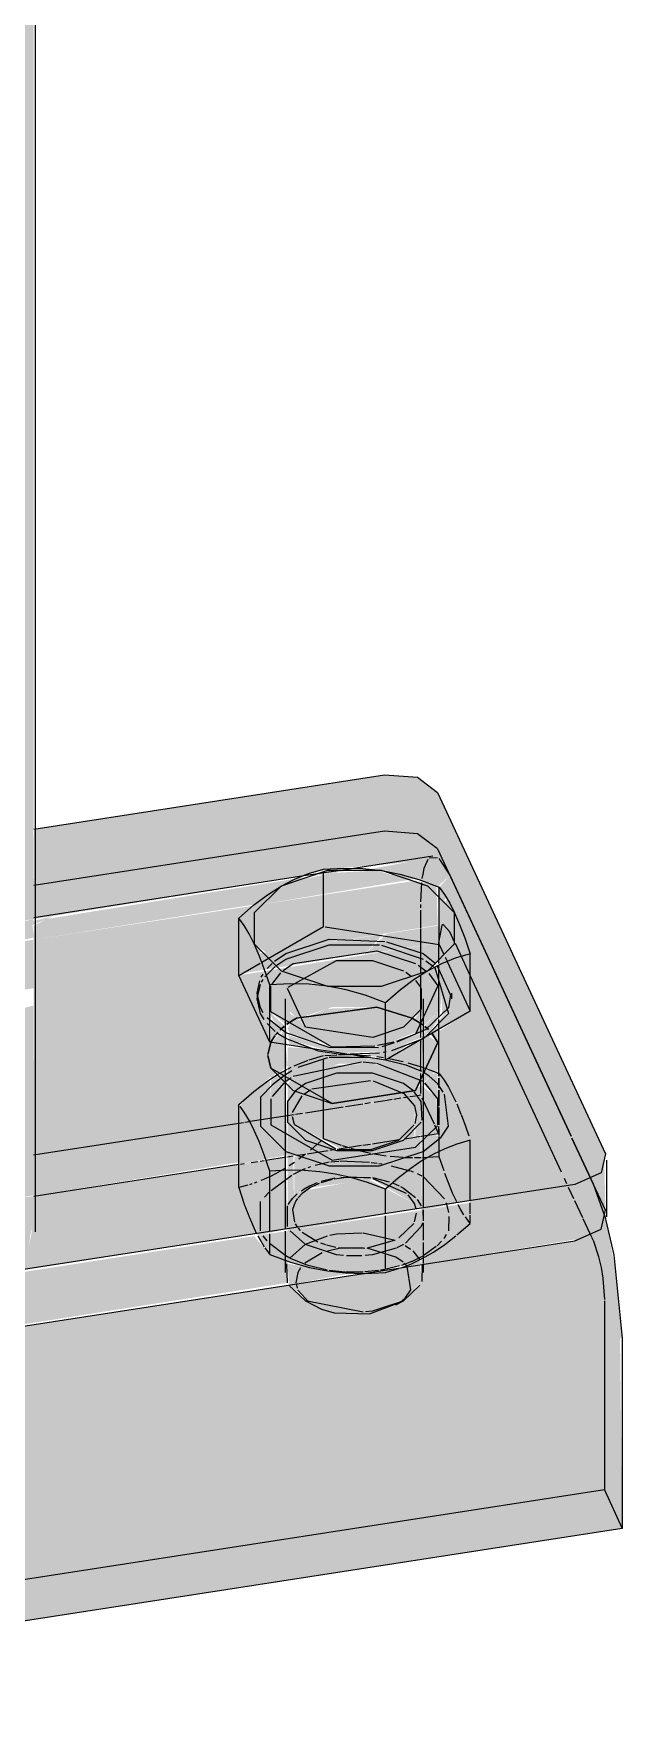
# Model space of a CAD drawing. Header units: millimetres. Extents: x -5097 to 2588, y -1580 to 5282.
# Drawn here: x -495.8 to -427.7, y 902.4 to 1097.8 of the extents above; entities that cross this region are included whole.
import ezdxf

# ---------------------------------------------------------------- set-up
doc = ezdxf.new("R2010")
doc.units = ezdxf.units.MM
doc.layers.add('A_--------_E-', color=8, linetype='Continuous', lineweight=9)
doc.layers.add('M-_EQPT----_E', color=7, linetype='Continuous', lineweight=9)

# ---------------------------------------------------------------- blocks, each defined once
blk = doc.blocks.new('PNS-Filter column D1200 _180 Left feed 90-50_ - ASY PNS-Filter column D1200_iam-905011-В20 Аксонометрия')
at = {"layer": 'A_--------_E-'}
for color, points in [(10, [(-498.66, 1005.28), (-495.76, 1005.73), (-495.76, 1136.7), (-498.66, 1133.57), (-498.66, 1012.01)]), (254, [(-470.42, 996.84), (-451.61, 999.97), (-452.34, 1000.18), (-452.46, 999.88), (-456.09, 1000.92), (-461.27, 1000.64), (-465.02, 999.84), (-467.16, 999.13), (-468.52, 997.78), (-468.73, 998.13), (-470.34, 996.91)]), (254, [(-464.04, 1000.21), (-459.26, 1000.95), (-460.45, 1001.12), (-464.02, 1000.37)]), (254, [(-472.06, 988.96), (-457.39, 991.35), (-455.36, 993.56), (-472.06, 990.97), (-472.06, 989.28)]), (254, [(-457.54, 991.21), (-448.93, 992.57), (-448.56, 994.61), (-454.93, 993.62), (-457.39, 991.35)]), (254, [(-457.45, 981.6), (-455.77, 981.88), (-453.02, 982.8), (-452.06, 983.76), (-456.09, 985.11), (-461.79, 984.94), (-465.15, 983.61), (-463.93, 982.66), (-460.75, 981.6), (-457.7, 981.6)]), (254, [(-448.94, 983.26), (-448.84, 983.61), (-448.94, 983.61)]), (254, [(-465.62, 960.22), (-463.76, 964.23), (-456.61, 965.19), (-451.74, 962.37), (-451.74, 970.06), (-465.62, 967.81), (-465.62, 961.09)]), (10, [(-429.78, 961.05), (-429.66, 961.61), (-429.79, 967.54), (-430.15, 965.95), (-431.41, 965.39), (-430.02, 961.73), (-429.79, 961.09)]), (254, [(-457.62, 954.29), (-452.17, 955.38), (-450.95, 956.01), (-450.95, 961.6), (-466.41, 959.21), (-466.39, 955.73), (-463.87, 954.99), (-459.09, 954.33), (-457.7, 954.29)]), (10, [(-572.6, 924.4), (-427.71, 946.81), (-428.34, 953.93), (-429.4, 959.42), (-429.79, 961.01), (-430.15, 959.42), (-433.19, 958.07), (-450.95, 955.32), (-451.2, 952.96), (-453.02, 951.14), (-457.7, 949.69), (-461.32, 950.13), (-464.67, 951.47), (-466.41, 952.93), (-568.78, 937.18), (-572.21, 937.44), (-574.68, 939.49), (-575.32, 940.47), (-574.13, 936.35), (-573.22, 931.52), (-572.73, 926.7)]), (254, [(-457.51, 954.29), (-455.09, 954.42), (-455.14, 954.68), (-457.62, 954.29)]), (10, [(-572.6, 902.35), (-427.71, 924.76), (-427.97, 946.77), (-572.6, 924.4)])]:
    blk.add_hatch(color=color, dxfattribs=at).paths.add_polyline_path(points)
h = blk.add_hatch(color=10, dxfattribs=at)
h.paths.add_polyline_path([(-431.41, 965.39), (-430.15, 965.95), (-429.66, 968.14), (-449.07, 1009.96), (-451.61, 1011.73), (-455.19, 1012.01), (-495.76, 1005.73), (-495.76, 995.31), (-464.02, 1000.37), (-463.99, 1000.58), (-461.27, 1001.13), (-454.58, 1001.68), (-448.93, 1002.33), (-447.09, 999.17), (-431.67, 965.95)])
h.paths.add_polyline_path([(-590.74, 980.61), (-588.34, 981.03), (-590.64, 986.61), (-590.64, 990.99), (-593.46, 989.74), (-593.82, 987.26), (-590.93, 981.03)])
h = blk.add_hatch(color=254, dxfattribs=at)
h.paths.add_polyline_path([(-432.64, 965.15), (-432.15, 965.65), (-448.94, 980.95), (-448.88, 977.43), (-447.21, 974.68), (-445.52, 970.36), (-445.3, 969.04), (-433.19, 965.32)])
h.paths.add_polyline_path([(-435.33, 973.83), (-447.64, 1000.37), (-448.87, 998.99), (-447.96, 997.65), (-448.25, 997.18), (-447.09, 996.02), (-447.02, 994.49), (-446.43, 994.46), (-445.3, 990.78), (-445.43, 984.57), (-445.82, 984.34), (-435.45, 973.95)])
h.paths.add_polyline_path([(-568.17, 984.11), (-565.69, 984.49), (-565.69, 991.62), (-573.04, 990.49), (-573.04, 985.63), (-570.24, 984.76)])
h.paths.add_polyline_path([(-495.76, 995.31), (-495.84, 1005.72), (-498.66, 1005.28), (-498.66, 994.86), (-495.82, 995.3)])
h.paths.add_polyline_path([(-495.76, 994.68), (-493.46, 995.66), (-495.76, 995.09)])
h = blk.add_hatch(color=254, dxfattribs=at)
h.paths.add_polyline_path([(-592.53, 977.95), (-587.29, 978.76), (-588.32, 980.99), (-593.44, 979.92), (-592.87, 978.68)])
h.paths.add_polyline_path([(-495.76, 992.92), (-470.23, 997), (-468.73, 998.13), (-468.52, 997.78), (-467.16, 999.13), (-464.35, 1000.17), (-494.26, 995.32), (-495.76, 994.55), (-495.76, 993.19)])
h.paths.add_polyline_path([(-451.13, 999.83), (-447.64, 1000.37), (-449.07, 1002.34), (-450.35, 1002.33), (-457.7, 1000.92), (-455.18, 1000.79), (-452.46, 999.88), (-452.34, 1000.18), (-451.17, 999.84)])
h = blk.add_hatch(color=254, dxfattribs=at)
h.paths.add_polyline_path([(-575.97, 942.26), (-469.99, 958.91), (-471.42, 962.32), (-472.06, 964.67), (-472.06, 966.92), (-495.76, 963.25), (-496.04, 958.77), (-496.36, 957.38), (-500, 955.76), (-566.73, 945.68), (-570.24, 945.95), (-573.05, 948.08), (-574.68, 951.04), (-579.68, 950.27), (-577.58, 945.72)])
h.paths.add_polyline_path([(-445.3, 962.47), (-431.08, 964.67), (-435.45, 973.95), (-445.82, 984.34), (-448.93, 982.28), (-448.93, 980.94), (-432.25, 965.55), (-432.64, 965.15), (-445.3, 969.04), (-445.3, 962.73)])
h.paths.add_polyline_path([(-592.53, 977.95), (-587.03, 978.2), (-587.29, 978.76), (-591.98, 978.04)])
h.paths.add_polyline_path([(-590.1, 972.71), (-584.86, 973.52), (-586.91, 977.95), (-592.53, 977.95), (-590.42, 973.4)])
h.paths.add_polyline_path([(-495.76, 987.31), (-472.06, 990.97), (-472.06, 995.42), (-470.42, 996.84), (-495.76, 992.92), (-495.76, 987.56)])
h.paths.add_polyline_path([(-470.27, 992.44), (-470.34, 993.95), (-470.84, 993.58), (-470.32, 992.54)])
h.paths.add_polyline_path([(-469.79, 991.32), (-469.4, 991.57), (-470.27, 992.44), (-469.88, 991.54)])
h.paths.add_polyline_path([(-449.04, 999.07), (-447.64, 1000.37), (-451.13, 999.83), (-449.07, 999.08)])
h = blk.add_hatch(color=254, dxfattribs=at)
h.paths.add_polyline_path([(-469.87, 958.67), (-466.41, 959.46), (-466.63, 967.76), (-472.06, 966.92), (-472.06, 964.22), (-469.91, 958.77)])
h.paths.add_polyline_path([(-450.95, 961.6), (-445.3, 962.73), (-445.3, 969.04), (-449.65, 970.38), (-450.95, 970.17), (-450.95, 961.86)])
h.paths.add_polyline_path([(-448.91, 982.56), (-445.82, 984.34), (-448.59, 987.12), (-448.56, 984.3), (-447.82, 984.65), (-447.82, 984.38), (-448.86, 983.35)])
h.paths.add_polyline_path([(-470.27, 992.44), (-470.84, 993.58), (-470.27, 993.99), (-470.27, 992.54)])
h.paths.add_polyline_path([(-472.06, 990.97), (-469.79, 991.32), (-470.27, 992.44), (-468.92, 991.46), (-449.04, 994.61), (-449.2, 999.13), (-451.61, 999.75), (-470.42, 996.84), (-472.06, 995.42), (-472.06, 992.44)])
h = blk.add_hatch(color=254, dxfattribs=at)
h.paths.add_polyline_path([(-445.3, 969.04), (-445.52, 970.36), (-447.33, 974.93), (-448.94, 977.45), (-449.07, 970.47), (-449.02, 970.19), (-446, 969.26)])
h.paths.add_polyline_path([(-448.94, 982.54), (-448.91, 982.56), (-448.94, 983.26)])
h.paths.add_polyline_path([(-448.94, 983.92), (-448.78, 984.37), (-448.56, 987.09), (-445.82, 984.34), (-445.3, 984.65), (-445.3, 991.28), (-446.52, 994.69), (-447.09, 994.69), (-447.09, 996.02), (-448.29, 997.46), (-448.06, 997.82), (-449.04, 999.07), (-448.93, 994.55), (-448.56, 994.61), (-448.94, 991.37), (-448.84, 990.17), (-448.94, 989.98), (-448.94, 984.5)])
h = blk.add_hatch(color=254, dxfattribs=at)
h.paths.add_polyline_path([(-573.04, 977.96), (-565.69, 978.13), (-568.39, 979.03), (-573.04, 978.68), (-573.04, 978.04)])
h.paths.add_polyline_path([(-565.69, 983.33), (-565.69, 984.49), (-567.7, 983.96), (-566.23, 983.5)])
h.paths.add_polyline_path([(-498.66, 993.44), (-495.76, 994.68), (-495.82, 995.3), (-498.66, 994.61), (-498.66, 993.46)])
h = blk.add_hatch(color=254, dxfattribs=at)
h.paths.add_polyline_path([(-565.69, 945.6), (-565.78, 952.42), (-573.04, 951.3), (-573.04, 948.05), (-570.24, 945.95), (-565.87, 945.61)])
h.paths.add_polyline_path([(-500, 955.76), (-496.36, 957.38), (-495.76, 961.09), (-495.77, 963.25), (-498.66, 962.8), (-498.66, 959.56), (-500, 962.45), (-500, 956.44)])
h.paths.add_polyline_path([(-589.23, 970.84), (-583.99, 971.65), (-584.86, 973.52), (-590.08, 972.67), (-589.86, 972.2)])
h.paths.add_polyline_path([(-573.04, 975.35), (-565.69, 976.49), (-565.69, 977.97), (-573.04, 977.95), (-573.04, 975.49)])
h.paths.add_polyline_path([(-573.04, 978.82), (-565.69, 979.15), (-565.69, 982.1), (-573.04, 980.97), (-573.04, 979.92)])
h.paths.add_polyline_path([(-495.76, 987.31), (-495.82, 992.91), (-498.66, 992.47), (-498.66, 986.86), (-495.81, 987.3)])
h.paths.add_polyline_path([(-495.76, 985.3), (-472.06, 988.96), (-472.06, 990.97), (-495.76, 987.31), (-495.76, 985.95)])
h = blk.add_hatch(color=254, dxfattribs=at)
h.paths.add_polyline_path([(-573.04, 980.97), (-565.69, 982.1), (-565.69, 983.33), (-568.17, 984.11), (-573.04, 983.13), (-573.04, 981.03)])
h.paths.add_polyline_path([(-498.66, 992.47), (-495.76, 993.19), (-495.92, 994.61), (-498.66, 993.44), (-498.66, 992.54)])
h = blk.add_hatch(color=254, dxfattribs=at)
h.paths.add_polyline_path([(-466.57, 976.27), (-466.41, 976.57), (-466.63, 977.82), (-467.47, 977.17), (-466.63, 976.33)])
h.paths.add_polyline_path([(-472.06, 966.92), (-466.41, 968.01), (-466.63, 976.2), (-468.34, 974.68), (-468.48, 976.71), (-470.83, 974.9), (-472.06, 973.55), (-472.06, 967.16)])
h.paths.add_polyline_path([(-450.79, 976.27), (-449.43, 977.63), (-450.95, 977.95), (-450.81, 976.29)])
h.paths.add_polyline_path([(-450.95, 970.18), (-448.94, 970.49), (-449.21, 974.68), (-450.95, 976.1), (-450.95, 970.36)])
h.paths.add_polyline_path([(-466.41, 980.74), (-466.63, 981.47), (-467.38, 981.98), (-468.26, 981.03), (-466.63, 980.77)])
h.paths.add_polyline_path([(-466.41, 977.93), (-463.92, 979.01), (-461.27, 979.55), (-461.59, 979.79), (-464.34, 980.42), (-466.41, 980.45), (-466.41, 977.95)])
h.paths.add_polyline_path([(-450.95, 978.19), (-450.97, 981.37), (-454.69, 979.18), (-450.97, 978.19)])
h.paths.add_polyline_path([(-468.34, 981.04), (-468.48, 983.32), (-469.54, 984.57), (-469.54, 985.04), (-468.34, 983.83), (-468.15, 984.38), (-466.41, 982.96), (-466.12, 984.58), (-465.3, 983.76), (-461.27, 985.11), (-456.09, 985.11), (-452.06, 983.76), (-450.95, 984.57), (-450.73, 982.86), (-449.02, 984.57), (-449.07, 989.91), (-450.19, 989.33), (-448.94, 990.68), (-449.07, 992.52), (-472.06, 988.79), (-468.48, 981.06)])
h.paths.add_polyline_path([(-466.41, 982.05), (-466.63, 982.73), (-466.93, 982.43), (-466.63, 982.13)])
h.paths.add_polyline_path([(-450.95, 982.05), (-450.42, 982.43), (-450.95, 982.64), (-450.95, 982.13)])
h.paths.add_polyline_path([(-449.02, 982.5), (-448.94, 982.54), (-449.02, 983.18)])
h.paths.add_polyline_path([(-459.65, 987.11), (-461.27, 987.54), (-459.99, 987.54)])
h.paths.add_polyline_path([(-461.79, 987.54), (-463.73, 987.87), (-463.34, 988.06), (-462.49, 987.77)])
h.paths.add_polyline_path([(-451.76, 988.33), (-451.61, 988.86), (-451.2, 988.69), (-451.75, 988.33)])
h = blk.add_hatch(color=254, dxfattribs=at)
h.paths.add_polyline_path([(-579.68, 950.27), (-574.54, 951.3), (-583.99, 971.65), (-589.23, 970.84), (-588.92, 970.17)])
h.paths.add_polyline_path([(-495.76, 963.25), (-472.06, 967.16), (-471.93, 973.95), (-468.34, 977.08), (-468.25, 977.95), (-467.58, 977.28), (-466.41, 978.33), (-466.63, 980.77), (-468.48, 981.06), (-472.06, 988.96), (-495.76, 985.3), (-495.76, 963.34)])
h.paths.add_polyline_path([(-448.94, 977.45), (-449.07, 981.07), (-450.19, 981.82), (-450.95, 981.3), (-450.73, 978.1), (-449.43, 977.63), (-449.02, 977.95), (-449.02, 977.48)])
h.paths.add_polyline_path([(-459.65, 987.11), (-459.99, 987.54), (-461.27, 987.43), (-459.99, 987.18)])
h.paths.add_polyline_path([(-461.79, 987.54), (-463.34, 988.06), (-463.61, 987.74), (-463.34, 987.71)])
h.paths.add_polyline_path([(-450.19, 989.33), (-449.07, 990.2), (-449.48, 990.05)])
h.paths.add_polyline_path([(-451.76, 988.33), (-451.27, 988.97), (-451.76, 988.55)])
h = blk.add_hatch(color=254, dxfattribs=at)
h.paths.add_polyline_path([(-573.04, 951.3), (-565.69, 952.43), (-565.69, 974.48), (-573.04, 973.34), (-573.04, 953.93)])
h.paths.add_polyline_path([(-498.66, 962.8), (-495.76, 963.34), (-495.81, 985.29), (-498.66, 984.57), (-498.66, 963.34)])
h.paths.add_polyline_path([(-468.34, 976.79), (-467.79, 977.49), (-468.34, 977.95), (-468.34, 977.08)])
h.paths.add_polyline_path([(-449.02, 977.48), (-449.11, 977.95), (-449.33, 977.59), (-449.07, 977.49)])
h.paths.add_polyline_path([(-449.02, 981.03), (-449.07, 982.47), (-449.95, 981.96), (-449.07, 981.07)])
h = blk.add_hatch(color=254, dxfattribs=at)
h.paths.add_polyline_path([(-466.41, 967.79), (-465.62, 968.07), (-465.59, 971.52), (-460.29, 968.74), (-453.55, 969.78), (-451.74, 973.05), (-451.61, 970.08), (-450.95, 970.36), (-450.95, 976.1), (-452.08, 975.29), (-456.82, 973.95), (-461.79, 974.13), (-465.85, 975.55), (-466.41, 976.1), (-466.41, 968.01)])
h.paths.add_polyline_path([(-450.95, 981.4), (-450.64, 981.56), (-450.19, 982.2), (-450.42, 982.43), (-450.95, 981.57)])
h.paths.add_polyline_path([(-454.75, 979.19), (-452.07, 981.03), (-456.61, 979.79), (-457.45, 979.54), (-454.99, 979.21)])
h.paths.add_polyline_path([(-466.41, 976.43), (-465.75, 977.08), (-460.35, 978.58), (-455.77, 978.47), (-451.19, 976.67), (-450.95, 976.67), (-450.97, 978.19), (-454.75, 979.19), (-455.09, 978.99), (-460.75, 979.58), (-463.03, 979.27), (-466.21, 978.04), (-466.41, 977.66), (-466.41, 977.08)])
h.paths.add_polyline_path([(-466.41, 981.4), (-466.63, 982.13), (-466.97, 982.39), (-467.14, 981.98), (-466.63, 981.47)])
h.paths.add_polyline_path([(-462.72, 980.17), (-466.41, 981.4), (-466.12, 980.69), (-463.28, 980.25)])
h.paths.add_polyline_path([(-457.57, 980.45), (-455.09, 980.67), (-450.95, 982.13), (-450.95, 982.64), (-451.76, 981.93), (-456.61, 980.49), (-461.79, 980.66), (-466.12, 982.35), (-466.41, 982.64), (-466.12, 981.96), (-460.75, 980.45), (-457.7, 980.45)])
h.paths.add_polyline_path([(-466.41, 982.96), (-465.49, 983.95), (-466.41, 984.57), (-466.41, 983.06)])
h.paths.add_polyline_path([(-450.95, 982.96), (-450.95, 984.87), (-451.76, 983.66), (-451.61, 983.61)])
h.paths.add_polyline_path([(-468.34, 983.18), (-468.48, 983.97), (-469.54, 985.04), (-469.54, 984.38), (-468.48, 983.32)])
h.paths.add_polyline_path([(-449.02, 983.18), (-448.94, 983.67), (-449.02, 983.56)])
h = blk.add_hatch(color=254, dxfattribs=at)
h.paths.add_polyline_path([(-466.41, 959.21), (-450.95, 961.86), (-451.03, 970.17), (-451.74, 970.06), (-451.74, 962.37), (-457.18, 965.25), (-463.87, 963.99), (-465.62, 960.22), (-465.76, 967.89), (-466.41, 967.79), (-466.41, 959.46)])
h.paths.add_polyline_path([(-448.86, 983.35), (-447.82, 984.65), (-447.82, 985.04), (-448.84, 983.61)])
h = blk.add_hatch(color=254, dxfattribs=at)
h.paths.add_polyline_path([(-468.34, 974.49), (-466.63, 976.33), (-467.58, 977.28), (-468.34, 976.57), (-468.34, 974.67)])
h.paths.add_polyline_path([(-449.02, 974.49), (-449.07, 977.49), (-449.63, 977.42), (-450.73, 976.2), (-449.07, 974.54)])
h.paths.add_polyline_path([(-468.33, 981.04), (-467.33, 982.17), (-468.34, 983.18), (-468.34, 981.04)])
h.paths.add_polyline_path([(-449.95, 981.96), (-449.02, 982.5), (-449.07, 983.13), (-449.98, 981.98)])
h.paths.add_polyline_path([(-450.42, 982.43), (-449.02, 983.83), (-449.07, 984.52), (-450.73, 982.73)])
h.paths.add_polyline_path([(-466.93, 982.43), (-466.63, 982.86), (-468.34, 984.38), (-468.12, 983.61), (-467, 982.49)])
h = blk.add_hatch(color=9, dxfattribs=at)
h.paths.add_polyline_path([(-467.26, 982.1), (-467, 982.49), (-468.34, 983.45), (-468.34, 983.18), (-467.28, 982.13)])
h.paths.add_polyline_path([(-450.1, 982.1), (-449.02, 983.56), (-449.24, 983.61), (-450.42, 982.43), (-450.16, 982.17)])
h = blk.add_hatch(color=254, dxfattribs=at)
h.paths.add_polyline_path([(-459.15, 973.95), (-455.72, 974.08), (-451.61, 975.45), (-450.97, 976.44), (-451.76, 977.13), (-456.61, 978.58), (-462, 978.33), (-465.92, 976.91), (-466.41, 976.1), (-465.3, 975.3), (-460.75, 973.95), (-459.65, 973.95)])
h.paths.add_polyline_path([(-456.27, 980.49), (-455.61, 980.65), (-451.25, 982.34), (-450.95, 982.96), (-452.06, 983.76), (-453.37, 982.68), (-457.45, 981.6), (-461.59, 981.88), (-464.34, 982.8), (-465.3, 983.76), (-466.12, 983.25), (-466.41, 982.64), (-465.75, 981.98), (-460.6, 980.49), (-456.48, 980.49)])
h = blk.add_hatch(color=9, dxfattribs=at)
h.paths.add_polyline_path([(-465.62, 967.91), (-460.75, 968.73), (-465.62, 971.32), (-465.62, 968.07)])
h.paths.add_polyline_path([(-453.55, 969.78), (-451.74, 970.17), (-451.74, 973.69), (-453.37, 970.17)])
h.paths.add_polyline_path([(-455.09, 978.99), (-455.23, 979.23), (-455.58, 979.06)])
h.paths.add_polyline_path([(-460.28, 979.79), (-455.09, 980.02), (-450.95, 981.57), (-451.16, 981.98), (-456.61, 980.45), (-461.79, 980.51), (-466.41, 981.89), (-466.12, 981.3), (-461.09, 979.92), (-460.52, 979.83)])
h = blk.add_hatch(color=254, dxfattribs=at)
h.paths.add_polyline_path([(-568.42, 937.15), (-568.59, 943.4), (-575.97, 942.26), (-574.13, 938.88), (-572.21, 937.44), (-568.78, 937.18)])
h.paths.add_polyline_path([(-433.19, 958.07), (-430.15, 959.42), (-429.79, 961.09), (-431.08, 964.67), (-433.19, 964.35), (-433.19, 958.15)])
h = blk.add_hatch(color=254, dxfattribs=at)
h.paths.add_polyline_path([(-568.42, 937.15), (-466.41, 953.21), (-466.41, 955.74), (-468.48, 956.49), (-470.27, 958.61), (-568.42, 943.35), (-568.42, 937.23)])
h.paths.add_polyline_path([(-450.95, 955.32), (-433.19, 958.22), (-433.19, 964.35), (-445.3, 962.47), (-445.3, 960.08), (-449.54, 956.76), (-450.95, 955.77), (-450.95, 955.38)])
h = blk.add_hatch(color=254, dxfattribs=at)
h.paths.add_polyline_path([(-466.41, 955.74), (-466.41, 959.21), (-469.87, 958.67), (-468.48, 956.49), (-466.73, 955.86)])
h.paths.add_polyline_path([(-466.17, 952.97), (-459.09, 954.33), (-461.79, 954.58), (-466.41, 955.43), (-466.24, 953.04)])
h.paths.add_polyline_path([(-450.95, 955.96), (-448.94, 957.18), (-446.8, 958.77), (-445.3, 960.08), (-445.3, 962.47), (-450.95, 961.6), (-450.95, 956.01)])
h.paths.add_polyline_path([(-453.28, 954.96), (-450.95, 955.41), (-451.14, 955.87), (-453.02, 955.06)])
h = blk.add_hatch(color=254, dxfattribs=at)
h.paths.add_polyline_path([(-464.34, 951.14), (-463.47, 950.64), (-463.9, 950.99)])
h.paths.add_polyline_path([(-456.93, 949.63), (-456.04, 950.13), (-452.74, 951.42), (-450.95, 953.37), (-451.1, 955.3), (-466.17, 952.97), (-463.8, 951.01), (-461.27, 950.12), (-460.75, 949.94), (-457.7, 949.69)])
for p, q in [((-495.56, 959.11), (-495.56, 1136.93)), ((-495.76, 1005.73), (-455.19, 1012.01)), ((-449.07, 1009.96), (-429.66, 968.14)), ((-455.19, 1005.47), (-495.76, 999.2)), ((-449.63, 1002.6), (-459.54, 1001.06)), ((-433.63, 970.17), (-449.05, 1003.4)), ((-459.54, 1001.06), (-464.02, 1000.37)), ((-462.27, 994.44), (-462.27, 1000.76)), ((-450.75, 1000.51), (-450.61, 1001.16)), ((-450.6, 1001.19), (-450.14, 1002.25)), ((-450.02, 1002.38), (-449.06, 1002.43)), ((-448.93, 1002.33), (-447.64, 1000.37)), ((-464.02, 1000.37), (-495.76, 995.46)), ((-451.01, 997.32), (-450.89, 999.5)), ((-450.83, 1000), (-450.75, 1000.51)), ((-448.88, 998.51), (-448.88, 999.01)), ((-447.64, 1000.37), (-433.63, 970.17)), ((-451.01, 996.6), (-451.01, 997)), ((-448.88, 997.82), (-448.88, 998.46)), ((-448.88, 992.37), (-448.88, 997.81)), ((-472.06, 988.79), (-472.06, 995.42)), ((-451.01, 994.29), (-451.01, 996.35)), ((-448.42, 994.68), (-448.56, 994.61)), ((-447.64, 993.83), (-448.42, 994.68)), ((-469.4, 990.32), (-462.27, 994.44)), ((-466.63, 991.31), (-461.59, 992.99)), ((-462.08, 994.41), (-448.88, 992.37)), ((-461.59, 992.99), (-455.17, 992.72)), ((-451.01, 992.25), (-451.01, 994.23)), ((-448.56, 994.61), (-448.94, 992.54)), ((-447.09, 992.64), (-447.64, 993.83)), ((-467.92, 990.42), (-466.63, 991.31)), ((-466.63, 990.65), (-461.59, 992.33)), ((-461.59, 992.33), (-455.77, 992.33)), ((-455.55, 992.3), (-450.73, 990.65)), ((-451.01, 989.06), (-451.01, 992.22)), ((-448.94, 992.54), (-448.94, 990.18)), ((-448.88, 992.37), (-448.33, 991.19)), ((-448.2, 990.9), (-448.01, 990.5)), ((-445.3, 988.77), (-447.01, 992.48)), ((-445.3, 984.65), (-445.3, 991.28)), ((-472.06, 988.79), (-469.59, 990.22)), ((-469.46, 988.57), (-469.25, 988.93)), ((-469.03, 988.61), (-467.84, 989.83)), ((-468.78, 989.58), (-468.21, 990.16)), ((-468.25, 987.73), (-467.21, 989.08)), ((-467.67, 989.96), (-466.63, 990.65)), ((-466.33, 987.41), (-460.75, 990.52)), ((-460.75, 990.52), (-456.61, 990.52)), ((-456.61, 990.52), (-453.02, 989.33)), ((-452.74, 989.16), (-452.11, 988.7)), ((-451.32, 989.97), (-450.37, 989.28)), ((-450.44, 990.48), (-449.52, 989.83)), ((-450.09, 989.02), (-449.02, 987.56)), ((-449.37, 989.71), (-447.82, 984.38)), ((-449.16, 989.99), (-447.6, 986.59)), ((-448.94, 989.98), (-448.94, 983.92)), ((-447.97, 990.4), (-445.3, 984.65)), ((-468.48, 981.06), (-472.06, 988.79)), ((-469.92, 986.72), (-469.64, 988.16)), ((-469.92, 986.06), (-469.54, 987.74)), ((-469.41, 988), (-469.22, 988.33)), ((-468.48, 981.06), (-468.48, 987.7)), ((-468.34, 984.57), (-468.34, 987.56)), ((-451.6, 988.21), (-451.04, 987.43)), ((-451.01, 984.81), (-451.01, 988.81)), ((-434.74, 966.03), (-445.3, 988.77)), ((-469.92, 986.72), (-469.92, 986.06)), ((-469.54, 985.04), (-469.92, 986.72)), ((-469.54, 984.38), (-469.92, 986.06)), ((-469.22, 984.46), (-469.54, 985.04)), ((-466.68, 986.06), (-466.68, 977.83)), ((-455.09, 978.99), (-455.09, 985.63)), ((-450.68, 977.83), (-450.68, 986.06)), ((-447.43, 986.06), (-447.43, 986.72)), ((-469.13, 983.67), (-469.54, 984.38)), ((-466.63, 982.13), (-468.79, 983.87)), ((-467.85, 982.3), (-468.79, 983.22)), ((-461.27, 980.49), (-468.34, 984.57)), ((-465.75, 983.61), (-466.49, 983.14)), ((-465.37, 983.82), (-465.75, 983.61)), ((-445.3, 984.65), (-455.09, 978.99)), ((-450.73, 983.04), (-451.99, 983.82)), ((-451.99, 983.82), (-450.73, 983.04)), ((-451.01, 983.01), (-451.01, 984.81)), ((-451.01, 982.58), (-451.01, 983.01)), ((-447.82, 984.38), (-450.6, 981.54)), ((-448.94, 983.67), (-448.94, 983.26)), ((-448.94, 983.26), (-448.94, 982.54)), ((-468.34, 981.03), (-468.68, 979.64)), ((-468.68, 979.64), (-468.34, 981.03)), ((-455.09, 978.99), (-468.48, 981.06)), ((-467.89, 981.78), (-468.33, 981.04)), ((-468.33, 981.04), (-467.89, 981.78)), ((-467.55, 982.2), (-467.84, 981.85)), ((-467.84, 981.85), (-467.55, 982.2)), ((-466.82, 982.89), (-467.27, 982.49)), ((-467.27, 982.49), (-466.82, 982.89)), ((-461.59, 980.45), (-466.63, 982.13)), ((-453.02, 982.8), (-456.56, 981.61)), ((-454.13, 981.04), (-456, 980.66)), ((-450.85, 981.4), (-454.38, 980.06)), ((-450.44, 982.53), (-453.76, 981.07)), ((-451.01, 982), (-451.01, 982.58)), ((-451.01, 981.6), (-451.01, 982)), ((-451.01, 978.19), (-451.01, 981.35)), ((-450.13, 982.53), (-450.54, 982.89)), ((-450.54, 982.89), (-450.13, 982.53)), ((-449.02, 981.03), (-449.68, 982.04)), ((-449.68, 982.04), (-449.02, 981.03)), ((-448.94, 982.54), (-448.94, 977.45)), ((-468.68, 979.53), (-468.34, 978.04)), ((-468.34, 978.04), (-468.68, 979.53)), ((-461.8, 979.24), (-465.22, 978.14)), ((-463.93, 979.01), (-462.27, 979.5)), ((-460.3, 979.64), (-462.84, 980.03)), ((-462.09, 979.51), (-460.73, 979.6)), ((-455.91, 980.42), (-461.59, 980.45)), ((-457.05, 979.27), (-461.59, 979.27)), ((-456.34, 980.6), (-461.27, 980.49)), ((-455.77, 979.79), (-460.3, 979.64)), ((-455.1, 978.98), (-456.18, 979.16)), ((-456.09, 979.41), (-455.32, 979.29)), ((-454.07, 980.97), (-455.51, 980.52)), ((-455.01, 979.93), (-455.34, 979.86)), ((-454.69, 979.18), (-453.03, 978.81)), ((-468.34, 978.04), (-465.75, 975.45)), ((-468.33, 976.81), (-467.58, 977.3)), ((-466.77, 977.22), (-468.14, 976.14)), ((-465.93, 977.76), (-466.77, 977.22)), ((-466.68, 977.83), (-466.68, 971.3)), ((-466.34, 977.99), (-466, 978.16)), ((-457.88, 978.75), (-465.75, 977.08)), ((-465.64, 978.33), (-464.03, 978.98)), ((-460.75, 977.46), (-464.34, 976.27)), ((-462.27, 978.24), (-462.27, 979.05)), ((-462.27, 974.29), (-462.27, 978.24)), ((-456.61, 977.46), (-460.75, 977.46)), ((-456.25, 978.6), (-457.69, 978.74)), ((-453.02, 976.27), (-456.61, 977.46)), ((-450.73, 976.51), (-456.09, 978.58)), ((-452.72, 978.41), (-455.1, 978.98)), ((-450.89, 977.68), (-452.71, 978.41)), ((-452.49, 978.66), (-451.62, 978.41)), ((-451.58, 978.39), (-450.97, 978.19)), ((-451.01, 977.74), (-451.01, 978.11)), ((-451.01, 976.48), (-451.01, 977.43)), ((-450.95, 978.19), (-449.45, 977.65)), ((-450.03, 977.13), (-450.73, 977.59)), ((-450.68, 971.3), (-450.68, 977.83)), ((-449.05, 976.23), (-450.03, 977.13)), ((-449.45, 977.65), (-449.03, 977.48)), ((-448.94, 977.45), (-448.94, 977.14)), ((-448.88, 977.12), (-448.88, 977.43)), ((-468.14, 976.14), (-469.54, 974.68)), ((-468.69, 976.57), (-468.33, 976.81)), ((-466.82, 976.35), (-468.19, 974.78)), ((-465.99, 976.94), (-466.62, 976.51)), ((-465.54, 975.38), (-466.41, 974.19)), ((-464.34, 976.27), (-465.54, 975.38)), ((-464.53, 975.03), (-463.76, 975.55)), ((-463.6, 975.64), (-456.82, 976.63)), ((-456.52, 976.57), (-452.96, 975.13)), ((-451.82, 975.38), (-453.02, 976.27)), ((-451.01, 976.05), (-451.01, 976.48)), ((-451.01, 975.13), (-451.01, 976.05)), ((-449.02, 974.49), (-450.54, 976.35)), ((-448.4, 975.27), (-449.05, 976.23)), ((-448.94, 976.9), (-448.94, 975.8)), ((-448.94, 975.52), (-448.94, 973.65)), ((-448.88, 975.74), (-448.88, 976.88)), ((-448.88, 973.7), (-448.88, 975.49)), ((-472.06, 964.22), (-472.06, 973.84)), ((-469.54, 974.68), (-469.54, 971.32)), ((-468.34, 974.49), (-468.34, 971.5)), ((-466.41, 974.19), (-466.41, 971.8)), ((-465.85, 972.92), (-464.73, 974.86)), ((-464.34, 972.89), (-460, 973.56)), ((-462.27, 969.87), (-462.27, 974.29)), ((-459.7, 973.61), (-457.7, 973.92)), ((-457.48, 973.95), (-456.82, 974.06)), ((-456.39, 974.12), (-454.89, 974.35)), ((-454.89, 974.35), (-454.3, 974.45)), ((-454.14, 974.47), (-453.31, 974.6)), ((-453.02, 974.64), (-452.46, 974.73)), ((-452.96, 975.13), (-451.74, 973.69)), ((-452.27, 974.76), (-451.62, 974.86)), ((-451.74, 973.69), (-451.49, 972.62)), ((-451.39, 974.9), (-451.01, 974.96)), ((-449.44, 971.57), (-450.84, 974.59)), ((-449.02, 971.5), (-449.02, 974.49)), ((-448.94, 973.51), (-448.94, 971.49)), ((-448.88, 971.48), (-448.88, 973.48)), ((-447.82, 971.32), (-448.28, 975.03)), ((-447.33, 974.93), (-446.97, 974.17)), ((-446.85, 973.91), (-446.37, 972.73)), ((-495.78, 968.03), (-472.06, 971.7)), ((-472.06, 971.7), (-471.5, 971.78)), ((-471.36, 971.81), (-470.83, 971.89)), ((-470.72, 971.91), (-466.41, 972.57)), ((-469.54, 971.32), (-466.63, 968.41)), ((-466.68, 971.3), (-466.68, 959.42)), ((-466.41, 972.57), (-465.66, 972.69)), ((-466.41, 971.8), (-464.34, 969.73)), ((-465.62, 971.54), (-465.86, 972.4)), ((-460.84, 968.66), (-465.61, 971.51)), ((-465.51, 972.71), (-464.69, 972.84)), ((-451.77, 971.48), (-453.6, 969.68)), ((-453.02, 969.73), (-450.95, 971.8)), ((-451.49, 972.62), (-451.7, 971.63)), ((-450.68, 961.9), (-450.68, 971.3)), ((-448.94, 970.49), (-449.39, 971.47)), ((-448.94, 971.3), (-448.94, 970.49)), ((-448.64, 970.07), (-447.82, 971.32)), ((-446.35, 972.69), (-445.85, 971.35)), ((-445.85, 971.35), (-445.46, 970.2)), ((-464.34, 969.73), (-460.75, 968.54)), ((-462.5, 969.67), (-462.89, 969.32)), ((-460.18, 969.11), (-462.27, 969.87)), ((-453.6, 969.68), (-456.82, 968.61)), ((-456.61, 969.31), (-453.55, 969.78)), ((-456.61, 968.54), (-453.02, 969.73)), ((-452.87, 969.89), (-452.16, 969.99)), ((-452.13, 970), (-451.74, 970.06)), ((-451.74, 970.06), (-451.03, 970.17)), ((-450.95, 970.18), (-448.94, 970.49)), ((-450.73, 968.41), (-448.65, 970.07)), ((-448.88, 970.26), (-448.88, 970.99)), ((-448.88, 967.8), (-448.88, 970.15)), ((-445.3, 969.7), (-446.82, 969.26)), ((-445.3, 962.73), (-445.3, 969.7)), ((-429.66, 961.61), (-433.53, 969.95)), ((-433.53, 969.95), (-431.08, 964.67)), ((-469.6, 967.3), (-469.12, 967.37)), ((-468.92, 967.4), (-466.56, 967.77)), ((-466.63, 968.41), (-461.59, 966.73)), ((-466.41, 967.79), (-465.76, 967.89)), ((-465.27, 967.97), (-464.34, 968.11)), ((-464.78, 967.77), (-465.12, 967.51)), ((-464.35, 968.1), (-464.7, 967.82)), ((-464.15, 968.14), (-461.72, 968.52)), ((-462.98, 969.24), (-463.76, 968.57)), ((-461.51, 968.55), (-461.01, 968.63)), ((-460.75, 968.54), (-456.61, 968.54)), ((-460.66, 968.68), (-457.85, 969.12)), ((-456.82, 968.61), (-460.54, 968.61)), ((-459.19, 968.79), (-460.08, 969.07)), ((-458.39, 968.56), (-459.06, 968.75)), ((-457.69, 968.38), (-458.27, 968.53)), ((-457.7, 969.14), (-456.82, 969.27)), ((-456.81, 968.19), (-457.64, 968.37)), ((-455, 967.88), (-456.41, 968.11)), ((-455.77, 966.73), (-450.73, 968.41)), ((-453.03, 967.7), (-454.54, 967.83)), ((-451.98, 967.67), (-452.8, 967.69)), ((-450.97, 967.68), (-451.75, 967.67)), ((-449.54, 968.1), (-450.84, 967.35)), ((-449.6, 967.75), (-450.81, 967.69)), ((-448.88, 967.8), (-449.57, 967.75)), ((-448.32, 966.15), (-448.88, 967.8)), ((-429.49, 960.86), (-429.49, 967.39)), ((-495.77, 963.25), (-472.06, 966.92)), ((-471.86, 966.95), (-471.42, 967.02)), ((-470.61, 967.14), (-469.84, 967.26)), ((-468.52, 965.46), (-469.12, 965.19)), ((-466.39, 966.23), (-468.48, 966.11)), ((-468.48, 959.14), (-468.48, 966.11)), ((-468.31, 963.9), (-465.93, 965.67)), ((-465.63, 967.15), (-466.21, 966.76)), ((-465.72, 965.79), (-465.12, 966.1)), ((-465.12, 966.1), (-464.81, 966.25)), ((-464.67, 966.31), (-464.35, 966.44)), ((-464.04, 966.56), (-463.74, 966.67)), ((-463.22, 966.83), (-461.59, 967.19)), ((-461.59, 966.73), (-455.77, 966.73)), ((-461.42, 967.21), (-460.5, 967.3)), ((-459.28, 965.43), (-461.02, 965.22)), ((-460.36, 967.31), (-456.95, 967.17)), ((-460.27, 965.44), (-456.83, 965.41)), ((-456.82, 965.31), (-459.19, 965.44)), ((-456.73, 967.15), (-456.07, 967.06)), ((-456.61, 965.38), (-454.66, 964.91)), ((-455.84, 967.02), (-455.46, 966.96)), ((-454.43, 966.76), (-452.29, 966.18)), ((-452.18, 966.15), (-451.89, 966.04)), ((-451.44, 965.86), (-450.89, 965.59)), ((-450.73, 965.51), (-448.28, 962.94)), ((-433.19, 964.6), (-568.42, 943.68)), ((-471, 964.51), (-472.06, 964.22)), ((-472.06, 964.22), (-471.42, 962.32)), ((-470.54, 964.65), (-470.82, 964.56)), ((-469.96, 964.85), (-470.26, 964.75)), ((-469.14, 965.18), (-469.49, 965.04)), ((-469.07, 963.13), (-468.54, 963.68)), ((-465.85, 962.97), (-465.31, 963.5)), ((-464.73, 963.54), (-465.19, 963.06)), ((-464.82, 963.87), (-464.39, 964.15)), ((-463.76, 964.23), (-464.72, 963.55)), ((-464.34, 964.18), (-463.86, 964.44)), ((-463.84, 964.44), (-462.96, 964.82)), ((-462.75, 964.72), (-463.76, 964.23)), ((-461.26, 965.17), (-462.56, 964.79)), ((-462.51, 964.97), (-460.96, 965.34)), ((-455.09, 964.04), (-457.18, 964.81)), ((-452.66, 963.56), (-456.52, 965.26)), ((-455.09, 961.22), (-455.09, 964.04)), ((-454.27, 964.77), (-453.49, 964.43)), ((-453.36, 964.36), (-453.02, 964.18)), ((-453.02, 964.18), (-451.63, 963.1)), ((-434.11, 964.66), (-434.39, 965.28)), ((-433.31, 962.94), (-433.91, 964.24)), ((-431.08, 964.67), (-429.79, 961.09)), ((-471.42, 962.32), (-470.83, 960.77)), ((-469.54, 959.23), (-469.54, 962.6)), ((-466.41, 959.72), (-466.41, 962.11)), ((-466.33, 962.27), (-465.85, 962.97)), ((-465.53, 962.55), (-465.84, 961.68)), ((-465.84, 961.68), (-465.62, 960.22)), ((-465.26, 962.97), (-465.52, 962.57)), ((-451.41, 962.85), (-450.95, 962.11)), ((-450.77, 961.6), (-450.73, 960.38)), ((-450.68, 960.43), (-450.68, 961.64)), ((-448.08, 962.45), (-447.81, 961.33)), ((-445.3, 961.21), (-445.3, 962.47)), ((-432.28, 960.74), (-433.19, 962.69)), ((-470.83, 960.77), (-470.27, 959.48)), ((-465.53, 960.04), (-465.25, 959.62)), ((-465.18, 959.53), (-464.94, 959.26)), ((-455.09, 954.77), (-455.09, 960.96)), ((-453.54, 958.4), (-451.8, 960.09)), ((-450.95, 959.72), (-452.78, 957.8)), ((-451.72, 960.26), (-451.49, 961.26)), ((-450.8, 960.12), (-450.95, 959.72)), ((-450.68, 958.13), (-450.68, 960.16)), ((-447.77, 960.9), (-447.82, 959.23)), ((-446.82, 958.75), (-445.3, 960.08)), ((-445.3, 960.08), (-445.85, 960.84)), ((-445.3, 960.08), (-445.3, 961.02)), ((-431.41, 958.86), (-432.22, 960.6)), ((-568.42, 937.15), (-433.19, 958.07)), ((-470.27, 959.48), (-469.99, 958.89)), ((-469.87, 958.66), (-469.71, 958.36)), ((-469.71, 958.36), (-469.12, 957.38)), ((-468.79, 958.07), (-469.22, 958.66)), ((-468.48, 956.49), (-468.48, 958.89)), ((-466.68, 959.17), (-466.68, 954.41)), ((-466.16, 956.05), (-464.34, 957.67)), ((-464.34, 957.65), (-466.13, 959.23)), ((-464.72, 959.05), (-462.92, 957.95)), ((-464.34, 957.67), (-461.79, 958.66)), ((-460.75, 956.45), (-464.34, 957.65)), ((-462.59, 957.82), (-462.03, 957.63)), ((-461.9, 957.59), (-460.84, 957.34)), ((-461.54, 958.72), (-460.75, 958.87)), ((-460.75, 958.87), (-457.77, 958.99)), ((-457.69, 958.99), (-453.97, 958.14)), ((-457.17, 957.24), (-454.03, 958.13)), ((-453.02, 957.65), (-453.76, 957.27)), ((-450.68, 955.45), (-450.68, 957.86)), ((-448.6, 958.03), (-449.13, 957.49)), ((-448.06, 958.79), (-448.36, 958.34)), ((-448.22, 957.66), (-446.94, 958.65)), ((-431.24, 958.49), (-431.41, 958.86)), ((-431.08, 958.14), (-431.23, 958.46)), ((-431.08, 958.14), (-430.45, 956.25)), ((-469.05, 957.26), (-468.48, 956.49)), ((-468.48, 956.49), (-466.06, 955.61)), ((-464.08, 955.22), (-466.08, 956.03)), ((-462.43, 956.66), (-464.41, 955.49)), ((-460.43, 957.18), (-461.8, 956.88)), ((-459.93, 956.35), (-460.75, 956.45)), ((-460.54, 957.29), (-457.48, 957.21)), ((-457.67, 957.27), (-460.43, 957.18)), ((-457.81, 956.32), (-459.59, 956.33)), ((-456.61, 956.45), (-457.43, 956.35)), ((-453.86, 957.23), (-456.61, 956.45)), ((-452.06, 955.67), (-453.24, 955.23)), ((-452.81, 957.54), (-452.21, 957.12)), ((-450.85, 956.25), (-452, 955.69)), ((-451.94, 956.9), (-451.1, 955.87)), ((-449.23, 957.4), (-450.73, 956.32)), ((-466.41, 953.21), (-466.48, 955.42)), ((-465.22, 954.42), (-465.44, 953.2)), ((-464.9, 954.95), (-465.22, 954.42)), ((-461.82, 954.68), (-464.02, 955.2)), ((-459.74, 954.45), (-461.59, 954.64)), ((-459.7, 954.35), (-457.7, 954.29)), ((-457.69, 954.45), (-459.69, 954.45)), ((-455.88, 954.63), (-457.49, 954.46)), ((-455.11, 954.76), (-455.66, 954.66)), ((-455.09, 954.42), (-453.57, 954.86)), ((-453.47, 955.16), (-455.01, 954.78)), ((-452.64, 955.18), (-452.96, 955.5)), ((-452.14, 952.39), (-452.57, 955.09)), ((-450.84, 955.34), (-450.88, 953.37)), ((-450.68, 954.41), (-450.68, 955.37)), ((-429.97, 953.7), (-429.78, 951.27)), ((-464.34, 951.14), (-466.27, 952.94)), ((-465.43, 953.11), (-465.3, 952.59)), ((-465.21, 952.37), (-463.96, 950.96)), ((-451.1, 952.93), (-453.02, 951.14)), ((-452.82, 951.44), (-452.14, 952.39)), ((-464.34, 951.14), (-463.47, 950.64)), ((-457.69, 949.82), (-464.34, 951.14)), ((-463.47, 950.64), (-462.48, 950.17)), ((-462.48, 950.17), (-461.03, 949.74)), ((-456.61, 949.94), (-457.42, 949.84)), ((-456.93, 949.63), (-453.46, 950.91)), ((-453.02, 951.14), (-456.61, 949.94)), ((-453.89, 950.64), (-453.02, 951.14)), ((-453.46, 950.91), (-452.86, 951.4)), ((-429.78, 951.11), (-429.78, 948.23)), ((-461, 949.73), (-456.93, 949.63)), ((-429.78, 948.2), (-429.78, 929.23)), ((-427.71, 946.81), (-427.71, 924.76)), ((-429.78, 929.23), (-574.67, 906.81)), ((-429.78, 929.23), (-427.71, 924.76)), ((-427.71, 924.76), (-572.6, 902.35))]:
    blk.add_line(p, q, dxfattribs=at)
for points in [[(-455.19, 1012.01, 0), (-451.4, 1011.72, 0), (-449.07, 1009.96, 0)], [(-449.07, 1003.43, 0), (-451.4, 1005.19, 0), (-455.19, 1005.47, 0)], [(-467.16, 999.13, 0), (-465.6, 999.94, 0), (-463.99, 1000.58, 0), (-462.27, 1001.08, 0)], [(-455.57, 1000.92, 0), (-461.79, 1000.92, 0), (-467.16, 999.13, 0)], [(-462.27, 1001.08, 0), (-459.91, 1001.21, 0), (-457.71, 1001.16, 0), (-455.57, 1000.92, 0)], [(-455.57, 1000.92, 0), (-453.43, 1000.49, 0), (-451.24, 999.87, 0), (-448.88, 999.01, 0)], [(-447.09, 996.02, 0), (-450.19, 999.13, 0), (-455.57, 1000.92, 0)], [(-472.06, 995.42, 0), (-470.34, 996.91, 0), (-468.73, 998.13, 0), (-467.16, 999.13, 0)], [(-467.16, 999.13, 0), (-470.27, 996.02, 0), (-470.27, 992.44, 0)], [(-448.88, 999.01, 0), (-448.25, 998.14, 0), (-447.66, 997.16, 0), (-447.09, 996.02, 0)], [(-470.27, 992.44, 0), (-470.84, 993.58, 0), (-471.43, 994.55, 0), (-472.06, 995.42, 0)], [(-450.19, 989.33, 0), (-447.09, 992.44, 0), (-447.09, 996.02, 0)], [(-447.09, 996.02, 0), (-446.52, 994.69, 0), (-445.93, 993.14, 0), (-445.3, 991.28, 0)], [(-468.48, 987.7, 0), (-469.11, 989.55, 0), (-469.7, 991.1, 0), (-470.27, 992.44, 0)], [(-470.27, 992.44, 0), (-467.16, 989.33, 0), (-461.79, 987.54, 0)], [(-466.91, 989.34, 0), (-465.75, 990.15, 0), (-456.09, 991.64, 0), (-451.61, 990.15, 0)], [(-454.96, 992.69, 0), (-450.73, 991.31, 0), (-449.37, 990.23, 0)], [(-445.3, 991.28, 0), (-447.02, 990.78, 0), (-448.63, 990.14, 0), (-450.19, 989.33, 0)], [(-461.79, 987.54, 0), (-455.57, 987.54, 0), (-450.19, 989.33, 0)], [(-450.19, 989.33, 0), (-451.76, 988.33, 0), (-453.37, 987.12, 0), (-455.09, 985.63, 0)], [(-461.79, 987.54, 0), (-463.93, 987.77, 0), (-466.12, 987.82, 0), (-468.48, 987.7, 0)], [(-456.61, 981.6, 0), (-464.34, 982.8, 0), (-466.41, 987.26, 0)], [(-455.09, 985.63, 0), (-457.45, 986.48, 0), (-459.65, 987.11, 0), (-461.79, 987.54, 0)], [(-449.02, 987.56, 0), (-451.61, 981.98, 0), (-453.81, 981.12, 0)], [(-450.95, 987.26, 0), (-450.95, 984.87, 0), (-453.02, 982.8, 0)], [(-451.99, 983.82, 0), (-456.09, 985.11, 0), (-465.37, 983.82, 0)], [(-465.37, 983.82, 0), (-456.09, 985.11, 0), (-451.99, 983.82, 0)], [(-447.59, 986.57, 0), (-447.82, 985.04, 0), (-450.44, 982.53, 0)], [(-466.49, 983.14, 0), (-465.75, 983.61, 0), (-465.37, 983.82, 0)], [(-449.02, 981.03, 0), (-451.61, 975.45, 0), (-461.27, 973.95, 0), (-468.34, 978.04, 0)], [(-462.84, 980.03, 0), (-466.63, 981.47, 0), (-467.56, 982.08, 0)], [(-465.75, 975.45, 0), (-461.27, 973.95, 0), (-451.61, 975.45, 0), (-449.02, 981.03, 0)], [(-460.47, 979.61, 0), (-460.18, 979.62, 0), (-459.08, 979.62, 0)], [(-459.08, 979.62, 0), (-458.27, 979.6, 0), (-456.81, 979.49, 0)], [(-467.58, 977.3, 0), (-467.16, 977.54, 0), (-466.41, 977.95, 0)], [(-448.88, 977.43, 0), (-448.32, 976.67, 0), (-447.81, 975.84, 0), (-447.33, 974.93, 0)], [(-472.06, 973.84, 0), (-470.3, 975.36, 0), (-468.69, 976.57, 0)], [(-450.85, 972.04, 0), (-450.95, 974.19, 0), (-451.77, 975.32, 0)], [(-470.83, 971.96, 0), (-471.42, 972.95, 0), (-471.89, 973.6, 0)], [(-469.71, 969.55, 0), (-470.27, 970.85, 0), (-470.83, 971.96, 0)], [(-468.34, 971.5, 0), (-461.27, 967.42, 0), (-451.61, 968.92, 0), (-449.09, 971.36, 0)], [(-468.48, 966.11, 0), (-469.12, 968.01, 0), (-469.71, 969.55, 0)], [(-450.84, 967.35, 0), (-452.17, 966.45, 0), (-453.57, 965.37, 0), (-455.09, 964.04, 0)], [(-446.82, 969.26, 0), (-448.22, 968.73, 0), (-449.54, 968.1, 0)], [(-429.66, 968.14, 0), (-430.15, 965.95, 0), (-433.19, 964.6, 0)], [(-466.72, 966.44, 0), (-467.82, 965.81, 0), (-468.47, 965.48, 0)], [(-460.9, 965.8, 0), (-462.67, 966.07, 0), (-464.48, 966.22, 0), (-466.39, 966.23, 0)], [(-457.18, 964.81, 0), (-459.09, 965.38, 0), (-460.9, 965.8, 0)], [(-446.85, 962.57, 0), (-447.33, 963.59, 0), (-447.81, 964.77, 0), (-448.22, 965.86, 0)], [(-451.54, 961.76, 0), (-451.74, 962.37, 0), (-452.47, 963.38, 0)], [(-446.03, 961.09, 0), (-446.37, 961.66, 0), (-446.69, 962.25, 0)], [(-433.19, 958.07, 0), (-430.15, 959.42, 0), (-429.66, 961.61, 0)], [(-429.78, 961.06, 0), (-428.7, 956.44, 0), (-427.71, 946.81, 0)], [(-466.16, 956.07, 0), (-466.63, 956.32, 0), (-468.51, 957.77, 0)], [(-453.27, 954.96, 0), (-452.17, 955.38, 0), (-450.84, 956.01, 0), (-449.54, 956.76, 0), (-448.22, 957.66, 0)], [(-466.06, 955.61, 0), (-463.87, 954.99, 0), (-461.79, 954.58, 0), (-459.7, 954.35, 0)], [(-453.06, 955.58, 0), (-453.89, 956.17, 0), (-457.21, 957.22, 0)], [(-430.44, 956.22, 0), (-430.16, 954.97, 0), (-429.97, 953.76, 0)], [(-457.7, 954.29, 0), (-457.51, 954.29, 0), (-455.09, 954.42, 0)]]:
    blk.add_polyline3d(points, dxfattribs=at)
blk = doc.blocks.new('PNS-Filter column D1200 _180 Left feed 90-50_ - Standard-894632-В20 Аксонометрия')
blk.add_blockref('PNS-Filter column D1200 _180 Left feed 90-50_ - ASY PNS-Filter column D1200_iam-905011-В20 Аксонометрия', (0, 0))

msp = doc.modelspace()

# ---------------------------------------------------------------- block references
at = {"layer": 'M-_EQPT----_E'}
msp.add_blockref('PNS-Filter column D1200 _180 Left feed 90-50_ - Standard-894632-В20 Аксонометрия', (0, 0), dxfattribs=at)

doc.saveas('drawing.dxf')
